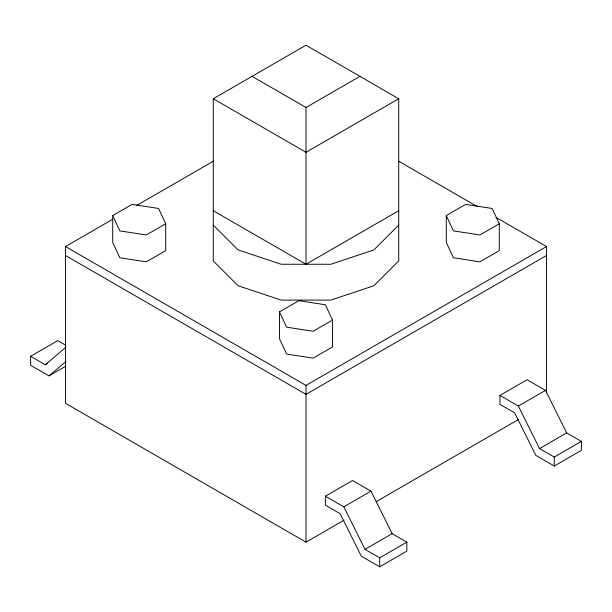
<?xml version="1.0" encoding="UTF-8"?>
<svg xmlns="http://www.w3.org/2000/svg" width="612" height="612" viewBox="0 0 612 612"><rect width="100%" height="100%" fill="white"/><g stroke="black" fill="none" stroke-linecap="round" stroke-linejoin="round"><path stroke-width="0.92" d="M398.726 225.063L373.878 249.91L330.847 264.254L281.153 264.254L238.122 249.91L213.274 225.063M65.461 366.366L49.006 375.867L30.6 365.242L30.6 356.283L45.303 364.775L65.79 347.325M49.006 375.867L65.966 361.432M213.274 98.746L306 45.212L398.726 98.746L398.726 260.896L373.878 285.743L330.847 300.087L281.153 300.087L238.122 285.743L213.274 260.896L213.274 98.746L306 152.281L398.726 98.746M112.715 215.577L132.108 204.377L158.6 208.478L165.699 223.77L165.699 250.645L146.306 261.844L119.814 257.744L112.715 242.451L112.715 215.577L119.814 230.869L146.306 234.97L165.699 223.77M252.06 76.347L306 107.49L359.94 76.347M344.013 520.208L306 542.156L65.507 403.316L65.507 246.552L112.616 219.348M136.583 205.517L213.443 161.14M30.6 356.283L57.75 340.609L65.92 345.321M45.303 364.775L47.774 363.344M213.274 210.719L306 264.254L398.726 210.719M279.508 311.875L298.901 300.676L325.393 304.776L332.492 320.068L332.492 346.943L313.099 358.142L286.607 354.042L279.508 338.75L279.508 311.875L286.607 327.168L313.099 331.268L332.492 320.068M446.301 215.577L465.694 204.377L492.186 208.478L499.285 223.77L499.285 250.645L479.892 261.844L453.4 257.744L446.301 242.451L446.301 215.577L453.4 230.869L479.892 234.97L499.285 223.77M65.507 246.552L306 385.392L546.493 246.552L546.493 392.82M546.493 255.51L306 394.35L65.507 255.51M325.393 496.194L352.55 480.519L370.956 491.145L392.147 533.672L406.85 542.156L406.85 551.114L379.7 566.788L361.287 556.163L340.096 513.644L325.393 505.152L325.393 496.194L343.806 506.828L364.997 549.346L379.7 557.83L406.85 542.156M499.943 395.421L527.093 379.746L545.506 390.372L566.697 432.891L581.4 441.382L581.4 450.34L554.25 466.015L535.837 455.389L514.646 412.871L499.943 404.379L499.943 395.421L518.349 406.047L539.547 448.573L554.25 457.057L581.4 441.382M343.806 506.828L370.956 491.145M518.349 406.047L545.506 390.372M376.25 501.603L518.395 419.534M364.997 549.346L392.147 533.672M539.547 448.573L566.697 432.891M398.557 161.14L477.069 206.466M496.08 217.444L546.493 246.552M554.25 457.057L554.25 466.015M379.7 557.83L379.7 566.788M306 107.49L306 264.254M306 385.392L306 542.156"/></g></svg>
